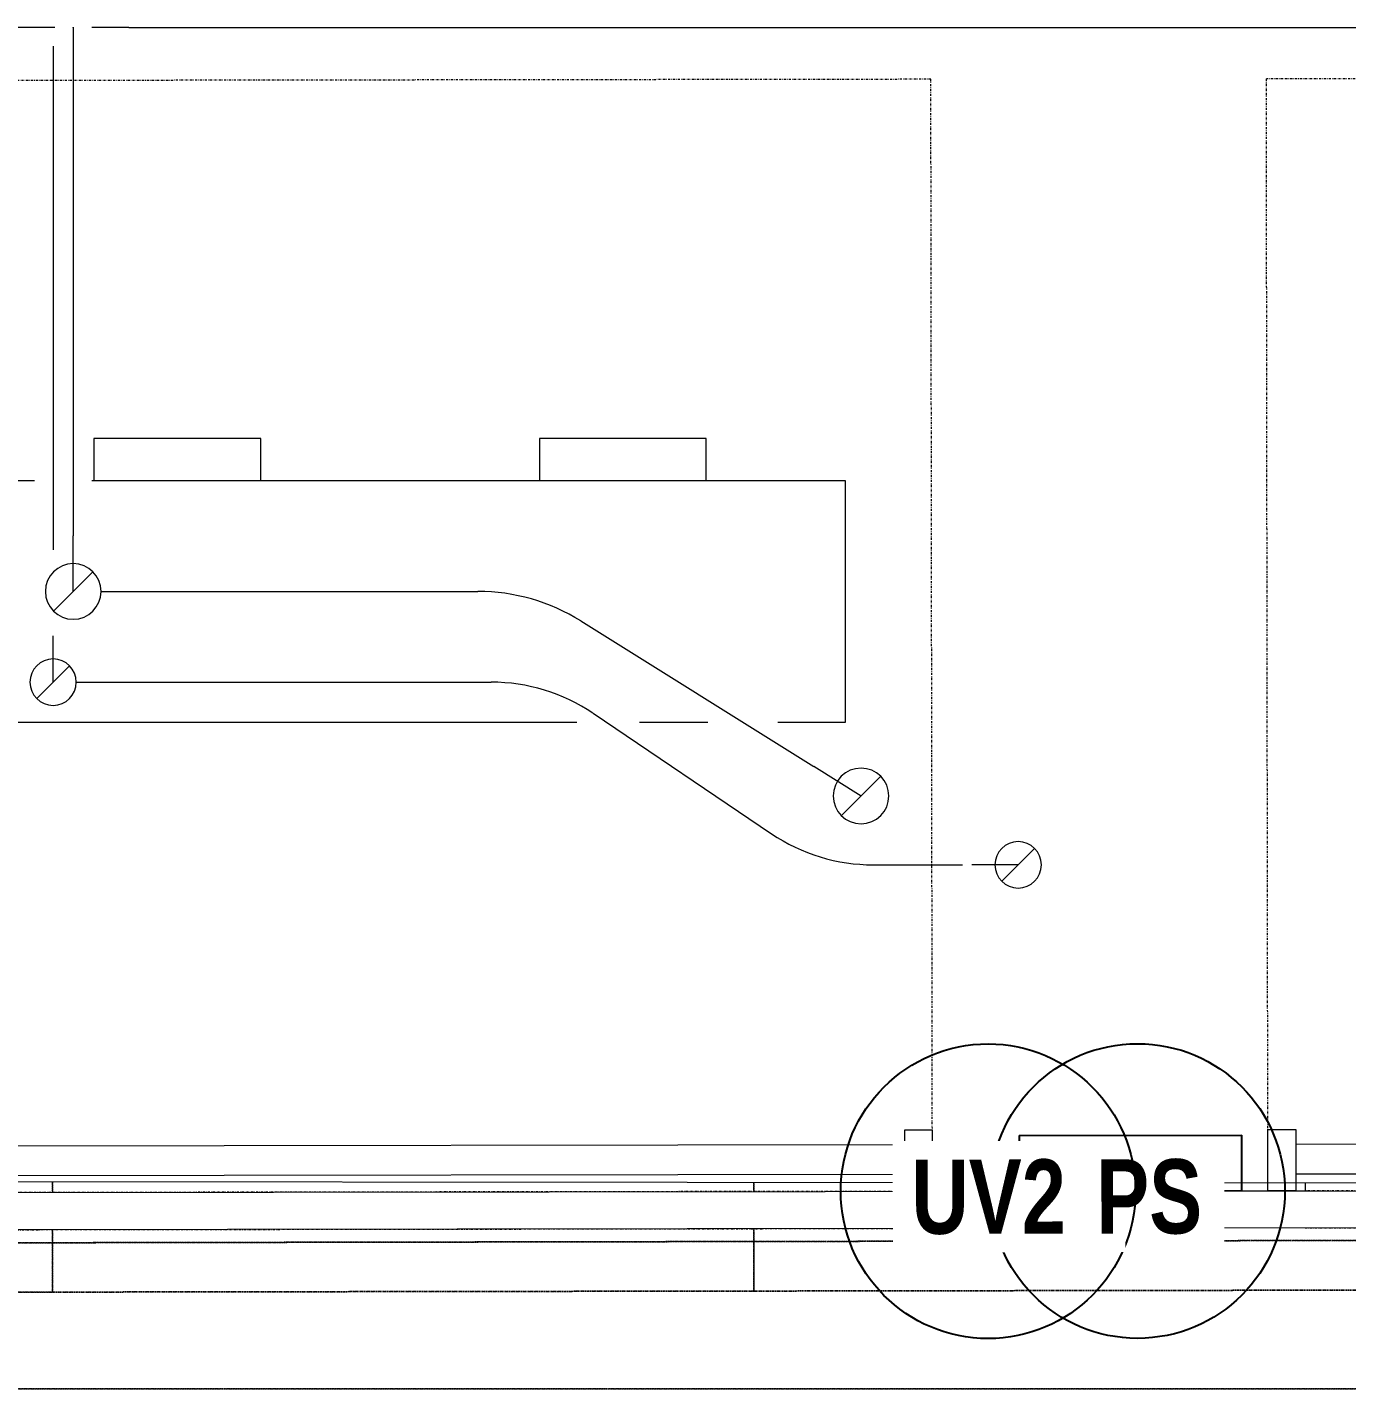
# Model space of a CAD drawing. Header units: centimetres. Extents: x -1762 to 3746, y -261 to 6534.
# Drawn here: x 750.8 to 1106.2, y 2323.5 to 2690.3 of the extents above; entities that cross this region are included whole.
import ezdxf

# ---------------------------------------------------------------- set-up
doc = ezdxf.new("R2010")
doc.units = ezdxf.units.CM
for name, pattern in [('_Overhead', [0.47625, 0.3175, -0.15875]), ('_Overhead_2_', [0.47625, 0.3175, -0.15875]), ('Čerchovaná', [1.2, 0.6, -0.3, 0, -0.3])]:
    doc.linetypes.add(name, pattern=pattern)
for name, color, linetype, lineweight in [('A-ANNO-NOTE', 7, 'Continuous', 9), ('A-CLNG', 7, 'Continuous', 9), ('A-DOOR', 7, 'Continuous', 9), ('A-FLOR', 7, 'Continuous', 9), ('A-WALL', 7, 'Continuous', 9), ('M-EQPM', 7, 'Continuous', 9), ('M-HVAC-DUCT', 7, 'Continuous', 9)]:
    doc.layers.add(name, color=color, linetype=linetype, lineweight=lineweight)
doc.layers.add('M-HVAC-DUCT-ANNO', color=7, linetype='Continuous', lineweight=9, true_color=0x007f00)
doc.styles.add('Century Gothic_B', font='GOTHICB.TTF', dxfattribs={"width": 0.8, "height": 20})

# ---------------------------------------------------------------- blocks, each defined once
blk = doc.blocks.new('PQ_RVR_EST-01_ZZ_ZZ_MO_T_A_rvt-1-Planta bodega almacenamiento congelados')
at = {"layer": 'A-FLOR', "color": 254, "linetype": '_Overhead', "true_color": 0xd4d4d4}
for p, q in [((420.79, 2362.23), (1960.74, 2364.92)), ((757.61, 2362.82), (420.79, 2362.23)), ((946.5, 2363.15), (757.61, 2362.82)), ((1129.7, 2363.47), (946.5, 2363.15))]:
    blk.add_line(p, q, dxfattribs=at)
blk = doc.blocks.new('Doors_Industrial_Loading-Systems_sectional-overhead-door_standard-lift_80mm - 2600 x 3000 mm-1401268-Planta bodega almacenamiento congelados')
at = {"layer": 'A-DOOR', "color": 253, "linetype": 'Čerchovaná', "true_color": 0xaaaaaa}
for p, q in [((130, 5), (-130, 5)), ((-140, -5), (-140, -304.59)), ((-130, -5), (130, -5)), ((140, -5), (140, -304.59)), ((-140, -304.59), (140, -304.59))]:
    blk.add_line(p, q, dxfattribs=at)
at = {"layer": 'A-DOOR', "color": 253, "true_color": 0xaaaaaa}
for p, q in [((-140, -5), (-140, -21.5)), ((-132.5, -5), (-140, -5)), ((-132.5, -21.5), (-132.5, -5)), ((132.5, -21.5), (132.5, -5)), ((132.5, -5), (140, -5)), ((140, -5), (140, -21.5)), ((-132.5, -9.5), (132.5, -9.5)), ((-132.5, -10), (-132.5, -17.5)), ((132.5, -17.5), (132.5, -10)), ((-132.5, -17.5), (132.5, -17.5)), ((-140, -21.5), (-132.5, -21.5)), ((140, -21.5), (132.5, -21.5))]:
    blk.add_line(p, q, dxfattribs=at)
blk = doc.blocks.new('PQ_RVR_ARQ-01_ZZ_ZZ_MO_T_A_rvt-1-Planta bodega almacenamiento congelados')
at = {"layer": 'A-CLNG', "color": 254, "lineweight": 18, "true_color": 0xd4d4d4}
blk.add_line((-1446.03, 2381.31), (2016.25, 2378.09), dxfattribs=at)
at = {"layer": 'A-FLOR', "color": 254, "linetype": '_Overhead_2_', "true_color": 0xd4d4d4}
for p, q in [((757.61, 2379.26), (757.61, 2376.35)), ((757.61, 2376.35), (757.61, 2379.26)), ((757.61, 2376.35), (757.61, 2379.26)), ((757.61, 2379.26), (757.61, 2376.35)), ((946.5, 2376.61), (946.5, 2379.08)), ((946.5, 2379.08), (946.5, 2376.61)), ((946.5, 2379.08), (946.5, 2376.61)), ((946.5, 2376.61), (946.5, 2379.08)), ((757.61, 2366.35), (757.61, 2362.82)), ((757.61, 2349.52), (757.61, 2366.35)), ((757.61, 2362.82), (757.61, 2366.35)), ((757.61, 2366.35), (757.61, 2362.82)), ((946.5, 2363.15), (946.5, 2366.61)), ((946.5, 2366.61), (946.5, 2349.8)), ((946.5, 2366.61), (946.5, 2363.15)), ((946.5, 2363.15), (946.5, 2366.61)), ((757.61, 2362.82), (757.61, 2349.52)), ((757.61, 2349.52), (757.61, 2362.82)), ((757.61, 2362.82), (757.61, 2349.52)), ((946.5, 2349.8), (946.5, 2363.15)), ((946.5, 2363.15), (946.5, 2349.8)), ((946.5, 2349.8), (946.5, 2363.15)), ((757.61, 2349.52), (707.08, 2349.44)), ((707.08, 2349.44), (757.61, 2349.52)), ((946.5, 2349.8), (757.61, 2349.52)), ((757.61, 2349.52), (946.5, 2349.8)), ((1129.7, 2350.08), (946.5, 2349.8)), ((946.5, 2349.8), (1129.7, 2350.08)), ((707.08, 2323.48), (2050.83, 2323.48)), ((2050.83, 2323.48), (707.08, 2323.48))]:
    blk.add_line(p, q, dxfattribs=at)
at = {"layer": 'A-WALL', "color": 253, "true_color": 0xaaaaaa}
for p, q in [((-146.27, 2375.1), (2016.25, 2378.09)), ((984.6, 2379.05), (984.6, 2376.67)), ((1094.97, 2378.95), (1094.98, 2376.82)), ((1094.98, 2376.82), (984.6, 2376.67)), ((2050.83, 2368.13), (-146.19, 2365.1))]:
    blk.add_line(p, q, dxfattribs=at)
at = {"layer": 'A-DOOR', "color": 253, "lineweight": 9, "true_color": 0xaaaaaa, "rotation": 180.0792221139758}
for p in [(854.61, 2371.48), (1224.98, 2371.99)]:
    blk.add_blockref('Doors_Industrial_Loading-Systems_sectional-overhead-door_standard-lift_80mm - 2600 x 3000 mm-1401268-Planta bodega almacenamiento congelados', p, dxfattribs=at)
blk = doc.blocks.new('M_Round Elbow - 1 D-1601155-Planta bodega almacenamiento congelados')
at = {"layer": 'M-HVAC-DUCT', "color": 6, "true_color": 0xff00ff}
blk.add_line((763.17, 2538.29), (763.17, 2553.29), dxfattribs=at)
blk = doc.blocks.new('M_Round Elbow - 1 D-1603467-Planta bodega almacenamiento congelados')
at = {"layer": 'M-HVAC-DUCT', "color": 6, "true_color": 0xff00ff}
blk.add_line((757.74, 2513.84), (757.74, 2526.34), dxfattribs=at)
blk = doc.blocks.new('RVR-PQ-Equipo de aire-4 - RVR-PQ-Equipo de aire-4-V102-Planta bodega almacenamiento congelados')
at = {"layer": 'M-EQPM'}
for p, q in [((-101.77, 32.5), (-120, 32.5)), ((-120, 32.5), (-120, -32.5)), ((-64.45, 32.5), (-82.9, 32.5)), ((120, 32.5), (-47.65, 32.5)), ((120, -32.5), (120, 32.5)), ((-120, -32.5), (83.04, -32.5)), ((-82.46, -32.5), (-82.46, -43.9)), ((-37.54, -43.9), (-37.54, -32.5)), ((37.54, -32.5), (37.54, -43.9)), ((82.46, -43.9), (82.46, -32.5)), ((98.47, -32.5), (120, -32.5)), ((-82.46, -43.9), (-37.54, -43.9)), ((37.54, -43.9), (82.46, -43.9))]:
    blk.add_line(p, q, dxfattribs=at)
blk = doc.blocks.new('RVR-PQ-Dispositivo - Lampara Led ultravioleta L_0_60m-1787946-Planta bodega almacenamiento congelados')
at = {"layer": 'M-EQPM', "color": 96, "lineweight": 25, "true_color": 0x008000}
for p, q in [((1017.95, 2391.71), (1077.95, 2391.79)), ((1017.95, 2391.71), (1017.97, 2376.71)), ((1077.97, 2376.79), (1077.95, 2391.79)), ((1077.97, 2376.79), (1017.97, 2376.71))]:
    blk.add_line(p, q, dxfattribs=at)

msp = doc.modelspace()

# ---------------------------------------------------------------- linework, layer by layer
at = {"layer": 'A-ANNO-NOTE', "color": 1, "lineweight": 25, "true_color": 0xff0000}
msp.add_circle((1049.86, 2376.75), 39.69, dxfattribs=at)
at = {"layer": 'M-HVAC-DUCT', "color": 6, "true_color": 0xff00ff}
for p, q in [((758.17, 2690.22), (748.17, 2690.22)), ((763.17, 2690.29), (763.17, 2675.29)), ((763.17, 2690.22), (763.17, 2690.28)), ((778.17, 2690.22), (768.17, 2690.22)), ((778.17, 2690.22), (1122.99, 2690.22)), ((757.74, 2685.22), (757.74, 2549.5)), ((763.17, 2675.29), (763.17, 2553.29)), ((770.67, 2538.29), (778.17, 2538.29)), ((778.17, 2538.29), (872.17, 2538.29)), ((899.89, 2530.34), (962.65, 2491.12)), ((763.99, 2513.84), (772.74, 2513.84)), ((772.74, 2513.84), (875.74, 2513.84)), ((903.18, 2505.45), (951.26, 2473.02)), ((978.7, 2464.63), (1002.7, 2464.63))]:
    msp.add_line(p, q, dxfattribs=at)
for centre, radius, start, end in [((872.17, 2485.98), 52.31, 58, 90), ((875.74, 2464.78), 49.06, 56, 90), ((978.7, 2513.69), 49.06, 236, 270)]:
    msp.add_arc(centre, radius, start, end, dxfattribs=at)
at = {"layer": 'M-HVAC-DUCT-ANNO', "color": 6, "true_color": 0xff00ff}
for p, q in [((768.47, 2543.59), (757.87, 2532.98)), ((762.16, 2518.26), (753.32, 2509.42)), ((980.67, 2488.48), (970.06, 2477.87)), ((1022.12, 2469.05), (1013.28, 2460.21))]:
    msp.add_line(p, q, dxfattribs=at)
for centre, radius, start, end in [((763.17, 2538.29), 7.5, 0, 180), ((763.17, 2538.29), 7.5, 180, 0), ((757.74, 2513.84), 6.25, 0, 180), ((757.74, 2513.84), 6.25, 180, 0), ((975.37, 2483.18), 7.5, 0, 180), ((975.37, 2483.18), 7.5, 180, 0), ((1017.7, 2464.63), 6.25, 0, 180), ((1017.7, 2464.63), 6.25, 180, 0)]:
    msp.add_arc(centre, radius, start, end, dxfattribs=at)

# ---------------------------------------------------------------- block references
at = {"lineweight": 5}
for name in ['PQ_RVR_ARQ-01_ZZ_ZZ_MO_T_A_rvt-1-Planta bodega almacenamiento congelados', 'PQ_RVR_EST-01_ZZ_ZZ_MO_T_A_rvt-1-Planta bodega almacenamiento congelados']:
    msp.add_blockref(name, (0, 0), dxfattribs=at)
at = {"layer": 'M-EQPM', "rotation": 180}
msp.add_blockref('RVR-PQ-Equipo de aire-4 - RVR-PQ-Equipo de aire-4-V102-Planta bodega almacenamiento congelados', (851.21, 2535.56), dxfattribs=at)
at = {"layer": 'M-EQPM', "color": 96, "lineweight": 25, "true_color": 0x008000}
msp.add_blockref('RVR-PQ-Dispositivo - Lampara Led ultravioleta L_0_60m-1787946-Planta bodega almacenamiento congelados', (0, 0), dxfattribs=at)
at = {"layer": 'M-HVAC-DUCT', "color": 6, "true_color": 0xff00ff}
for name in ['M_Round Elbow - 1 D-1601155-Planta bodega almacenamiento congelados', 'M_Round Elbow - 1 D-1603467-Planta bodega almacenamiento congelados']:
    msp.add_blockref(name, (0, 0), dxfattribs=at)
for name, p, rotation in [('M_Round Elbow - 1 D-1601155-Planta bodega almacenamiento congelados', (2723.54, 490.88), 57.9999999999993), ('M_Round Elbow - 1 D-1603467-Planta bodega almacenamiento congelados', (3531.54, 1706.89), 90)]:
    msp.add_blockref(name, p, dxfattribs=dict(at, rotation=rotation))

# ---------------------------------------------------------------- next in the draw order: texts
at = {"layer": 'A-ANNO-NOTE', "color": 1, "lineweight": 25, "true_color": 0xff0000, "insert": (1038.7, 2385.28), "char_height": 20, "width": 29.5021, "attachment_point": 1, "rotation": 0.0792, "style": 'Century Gothic_B', "bg_fill": 3, "box_fill_scale": 1.25, "bg_fill_color": 256, "bg_fill_true_color": 13158600, "bg_fill_transparency": 0}
msp.add_mtext('PS', dxfattribs=at)

# ---------------------------------------------------------------- next in the draw order: linework, layer by layer
at = {"layer": 'A-ANNO-NOTE', "color": 96, "lineweight": 25, "true_color": 0x008000}
msp.add_circle((1009.6, 2376.7), 39.69, dxfattribs=at)

# ---------------------------------------------------------------- next in the draw order: texts
at = {"layer": 'A-ANNO-NOTE', "color": 96, "lineweight": 25, "true_color": 0x008000, "insert": (988.92, 2385.21), "char_height": 20, "width": 52.5907, "attachment_point": 1, "rotation": 0.0792, "style": 'Century Gothic_B', "bg_fill": 3, "box_fill_scale": 1.25, "bg_fill_color": 256, "bg_fill_true_color": 13158600, "bg_fill_transparency": 0}
msp.add_mtext('UV2', dxfattribs=at)

doc.saveas('drawing.dxf')
